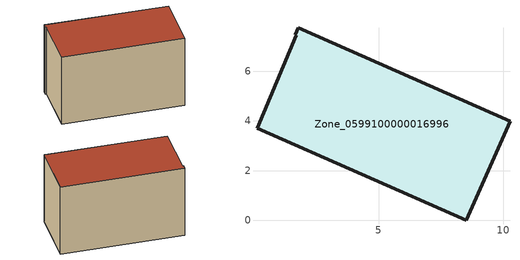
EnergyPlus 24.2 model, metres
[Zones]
Zone_0599100000016996
 floor ground (C_G): 10.28,3.99 8.52,0 0.11,3.69 1.7,7.44 1.64,7.46 1.76,7.74 z0
 wall outside (C_F): 10.28,3.99 1.76,7.74 1.64,7.46 1.7,7.44 0.11,3.69 8.52,0 10.28,3.99 z0:5.8
 roof outside (C_R): 8.52,0 10.28,3.99 1.76,7.74 1.64,7.46 1.7,7.44 0.11,3.69 z5.8
[BUILDING]
Pand.0599100000016996: North Axis=0; Terrain=City; Loads Convergence Tolerance Value=0.04; Temperature Convergence Tolerance Value=0.4; Solar Distribution=FullExterior; Maximum Number of Warmup Days=25; Minimum Number of Warmup Days=1
[Site:Location]
Rotterdam.The.Hague.AP_ZH_NLD Design_Conditions: Latitude=51.96; Longitude=4.45; Time Zone=1; Elevation=-4.5
[SITE:GROUNDTEMPERATURE:BUILDINGSURFACE]
18, 18, 18, 18, 18, 18, 18, 18, 18, 18, 18, 18
[MATERIAL] Thermal Absorptance=0.9; Solar Absorptance=0.7; Visible Absorptance=0.7
Name | Roughness | Thickness | Conductivity | Density | Specific Heat
G.TI.1946-1964 | MediumSmooth | 0.15 | 1 | 540 | 1210
F.TI.1946-1964 | Rough | 0.3 | 0.857143 | 1920 | 840
R.TI.1946-1964 | MediumRough | 0.2 | 0.277778 | 1500 | 1000
[CONSTRUCTION]
C_G: G.TI.1946-1964
C_F: F.TI.1946-1964
C_R: R.TI.1946-1964
[ZONE]
Zone_0599100000016996: Type=1; Multiplier=1; Ceiling Height=Autocalculate; Volume=Autocalculate; Floor Area=autocalculate; Part of Total Floor Area=Yes
[ZONEINFILTRATION:DESIGNFLOWRATE]
Infil_Zone_0599100000016996: Zone or ZoneList or Space or SpaceList=Zone_0599100000016996; Schedule=AlwaysOn; Design Flow Rate Calculation Method=Flow/Area; Flow Rate per Floor Area=0.003; Constant Term Coefficient=1; Temperature Term Coefficient=0; Velocity Term Coefficient=0; Velocity Squared Term Coefficient=0
[HVACTEMPLATE:ZONE:IDEALLOADSAIRSYSTEM]
Zone_0599100000016996: Maximum Heating Supply Air Temperature=50; Minimum Cooling Supply Air Temperature=13; Maximum Heating Supply Air Humidity Ratio=0.0156; Minimum Cooling Supply Air Humidity Ratio=0.0077; Heating Limit=NoLimit; Cooling Limit=NoLimit; Dehumidification Control Type=ConstantSensibleHeatRatio; Cooling Sensible Heat Ratio=0.7; Dehumidification Setpoint=60; Humidification Control Type=None; Humidification Setpoint=30; Outdoor Air Method=None; Outdoor Air Flow Rate per Person=0.00944; Outdoor Air Flow Rate per Zone Floor Area=0; Outdoor Air Flow Rate per Zone=0; Demand Controlled Ventilation Type=None; Outdoor Air Economizer Type=NoEconomizer; Heat Recovery Type=None; Sensible Heat Recovery Effectiveness=0.7; Latent Heat Recovery Effectiveness=0.65
[ZONECONTROL:THERMOSTAT]
ThermostatControl_Zone_0599100000016996: Zone or ZoneList=Zone_0599100000016996; Control Type Schedule=DualSetpointControlType; Control 1=Thermostat_Zone_0599100000016996; Temperature Difference Between Cutout And Setpoint=0
[THERMOSTATSETPOINT:DUALSETPOINT]
Thermostat_Zone_0599100000016996: Heating Setpoint Temperature Schedule=HeatingSetpoint_Zone_0599100000016996; Cooling Setpoint Temperature Schedule=CoolingSetpoint_Zone_0599100000016996
[SCHEDULE:COMPACT]
HeatingSetpoint_Zone_0599100000016996: Through: 12/31, For: AllDays, Until: 24:00, 21
CoolingSetpoint_Zone_0599100000016996: Through: 12/31, For: AllDays, Until: 24:00, 24
DualSetpointControlType: Through: 12/31, For: AllDays, Until: 24:00, 4
AlwaysOn: Through: 12/31, For: AllDays, Until: 24:00, 1
